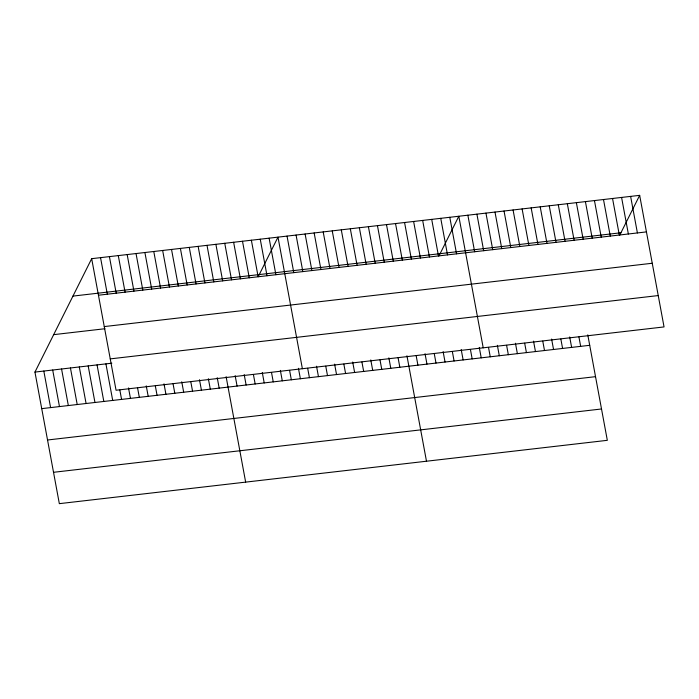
<?xml version="1.0" encoding="UTF-8"?>
<svg xmlns="http://www.w3.org/2000/svg" width="699" height="699" viewBox="0 0 699 699"><rect width="100%" height="100%" fill="white"/><g stroke="black" fill="none" stroke-linecap="round" stroke-linejoin="round"><path stroke-width="1.05" d="M587.78 334.865L607.326 440.326L59.336 503.656L34.95 372.078L91.674 258.674L639.664 195.344L664.05 326.922L116.06 390.243L91.674 258.674M438.998 255.895L458.824 216.244L483.21 347.814M619.83 234.995L639.664 195.344M72.958 296.096L620.948 232.767M98.445 295.223L646.435 231.902M104.256 326.582L652.254 263.252M53.666 334.655L104.929 328.731M110.25 358.884L658.24 295.563M34.95 372.078L111.84 363.192M41.722 408.635L589.72 345.306M47.541 439.994L595.531 376.665M53.526 472.297L601.516 408.976M630.62 196.393L637.401 232.942M621.577 197.433L628.357 233.99M612.542 198.481L619.314 235.03M603.499 199.53L610.271 236.079M594.456 200.569L601.227 237.127M585.413 201.618L592.184 238.167M576.369 202.658L583.149 239.215M567.326 203.706L574.106 240.255M558.291 204.746L565.063 241.304M578.929 336.953L580.677 346.354M549.248 205.794L556.02 242.352M569.694 336.953L571.633 347.403M540.205 206.843L546.976 243.392M560.851 339.041L562.59 348.443M531.161 207.883L537.933 244.44M551.616 339.041L553.547 349.491M522.118 208.931L528.898 245.48M542.765 341.129L544.504 350.531M513.075 209.971L519.855 246.529M533.529 341.138L535.469 351.58M504.04 211.019L510.812 247.568M524.678 343.226L526.426 352.619M494.997 212.059L501.768 248.617M515.443 343.226L517.382 353.668M485.954 213.108L492.725 249.665M506.6 345.315L508.339 354.716M476.91 214.156L483.682 250.705M497.365 345.315L499.296 355.756M467.867 215.196L474.647 251.754M488.514 347.403L490.252 356.805M479.278 347.403L481.218 357.844M449.789 217.284L456.561 253.842M470.427 349.491L472.174 358.893M440.746 218.333L447.517 254.89M461.191 349.491L463.131 359.933M431.702 219.381L438.474 255.93M452.349 351.58L454.088 360.981M422.659 220.421L429.431 256.979M443.114 351.58L445.045 362.03M413.616 221.469L420.396 258.018M434.262 353.668L436.001 363.069M404.572 222.509L411.353 259.067M425.027 353.677L426.967 364.118M395.538 223.558L402.309 260.107M416.176 355.765L417.923 365.158M386.495 224.597L393.266 261.155M406.94 355.765L426.486 461.226M377.451 225.646L384.223 262.204M398.098 357.853L399.837 367.255M368.408 226.694L375.18 263.243M388.862 357.853L390.793 368.294M359.365 227.734L366.145 264.292M380.011 359.941L381.75 369.343M350.321 228.783L357.102 265.332M370.776 359.941L372.716 370.383M341.287 229.822L348.058 266.38M361.925 362.03L363.672 371.431M332.243 230.871L339.015 267.42M352.689 362.03L354.629 372.471M323.2 231.919L329.972 268.468M343.847 364.118L345.586 373.519M314.157 232.959L320.928 269.517M334.611 364.118L336.542 374.568M305.113 234.008L311.894 270.557M325.76 366.206L327.499 375.608M296.07 235.047L302.85 271.605M316.525 366.215L318.464 376.656M287.036 236.096L293.807 272.645M307.674 368.303L309.421 377.696M302.379 368.714L277.992 237.136L258.158 276.787L251.369 240.211M298.438 368.303L300.378 378.744M269.115 238.167L275.895 274.716M289.596 370.391L291.334 379.793M260.246 239.189L267.018 275.747M280.36 370.391L282.291 380.833M271.509 372.48L273.248 381.881M242.501 241.242L249.272 277.791M262.274 372.48L264.213 382.921M233.632 242.265L240.404 278.822M253.422 374.568L255.17 383.969M224.755 243.296L231.535 279.845M244.187 374.568L246.127 385.009M215.886 244.318L222.658 280.867M235.144 375.616L237.083 386.058M207.009 245.34L213.789 281.898M226.109 376.656L245.655 482.127M198.14 246.371L204.912 282.92M217.232 377.687L219.171 388.128M189.272 247.394L196.043 283.943M208.363 378.709L210.294 389.151M180.394 248.416L187.166 284.974M199.486 379.732L201.426 390.182M171.526 249.447L178.297 285.996M190.81 381.803L192.557 391.204M162.649 250.469L169.429 287.018M181.749 381.785L183.68 392.226M153.78 251.491L160.552 288.049M173.064 383.856L174.811 393.257M144.903 252.522L151.683 289.071M164.003 383.838L165.934 394.28M136.034 253.545L142.806 290.094M155.318 385.909L157.065 395.302M127.166 254.567L133.937 291.125M146.257 385.883L148.188 396.333M118.288 255.598L125.069 292.147M137.581 387.954L139.319 397.355M109.42 256.62L116.191 293.169M128.511 387.936L130.451 398.378M100.542 257.643L107.323 294.2M119.835 390.007L121.574 399.409M105.925 363.882L112.705 400.431M97.056 364.904L103.828 401.453M88.188 365.927L94.959 402.484M79.31 366.958L86.082 403.506M70.442 367.98L77.213 404.529M61.564 369.002L68.345 405.56M52.696 370.033L59.467 406.582M43.819 371.055L50.599 407.604"/></g></svg>
